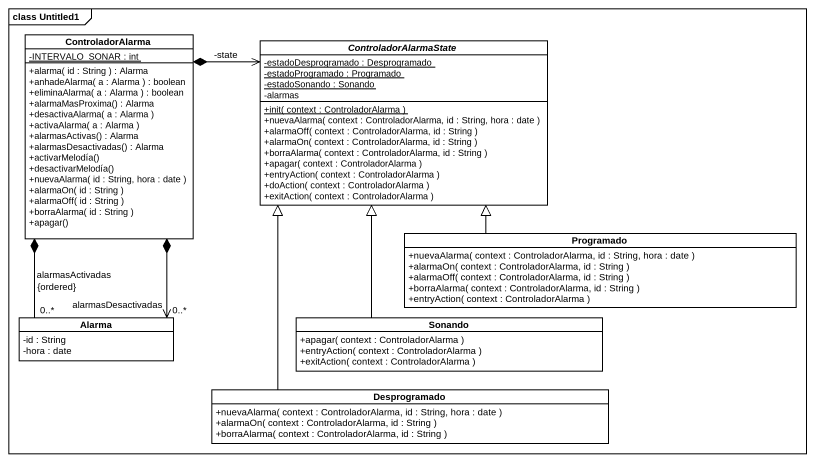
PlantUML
@startuml
mainframe class Untitled1
hide circle
hide empty members
skinparam classAttributeIconSize 0
class ControladorAlarma {
  {static} -INTERVALO_SONAR : int
  +alarma( id : String ) : Alarma
  +anhadeAlarma( a : Alarma ) : boolean
  +eliminaAlarma( a : Alarma ) : boolean
  +alarmaMasProxima() : Alarma
  +desactivaAlarma( a : Alarma )
  +activaAlarma( a : Alarma )
  +alarmasActivas() : Alarma
  +alarmasDesactivadas() : Alarma
  +activarMelodía()
  +desactivarMelodía()
  +nuevaAlarma( id : String, hora : date )
  +alarmaOn( id : String )
  +alarmaOff( id : String )
  +borraAlarma( id : String )
  +apagar()
}
abstract class ControladorAlarmaState {
  {static} -estadoDesprogramado : Desprogramado
  {static} -estadoProgramado : Programado
  {static} -estadoSonando : Sonando
  -alarmas
  {static} +init( context : ControladorAlarma )
  +nuevaAlarma( context : ControladorAlarma, id : String, hora : date )
  +alarmaOff( context : ControladorAlarma, id : String )
  +alarmaOn( context : ControladorAlarma, id : String )
  +borraAlarma( context : ControladorAlarma, id : String )
  +apagar( context : ControladorAlarma )
  +entryAction( context : ControladorAlarma )
  +doAction( context : ControladorAlarma )
  +exitAction( context : ControladorAlarma )
}
class Programado {
  +nuevaAlarma( context : ControladorAlarma, id : String, hora : date )
  +alarmaOn( context : ControladorAlarma, id : String )
  +alarmaOff( context : ControladorAlarma, id : String )
  +borraAlarma( context : ControladorAlarma, id : String )
  +entryAction( context : ControladorAlarma )
}
class Alarma {
  -id : String
  -hora : date
}
class Sonando {
  +apagar( context : ControladorAlarma )
  +entryAction( context : ControladorAlarma )
  +exitAction( context : ControladorAlarma )
}
class Desprogramado {
  +nuevaAlarma( context : ControladorAlarma, id : String, hora : date )
  +alarmaOn( context : ControladorAlarma, id : String )
  +borraAlarma( context : ControladorAlarma, id : String )
}
ControladorAlarma *-right-> ControladorAlarmaState : -state
ControladorAlarma *--> "0..*" Alarma : alarmasDesactivadas
ControladorAlarma *-- "0..*\n{ordered}" Alarma : alarmasActivadas
Programado -up-|> ControladorAlarmaState
Sonando -up-|> ControladorAlarmaState
Desprogramado -up-|> ControladorAlarmaState
@enduml
